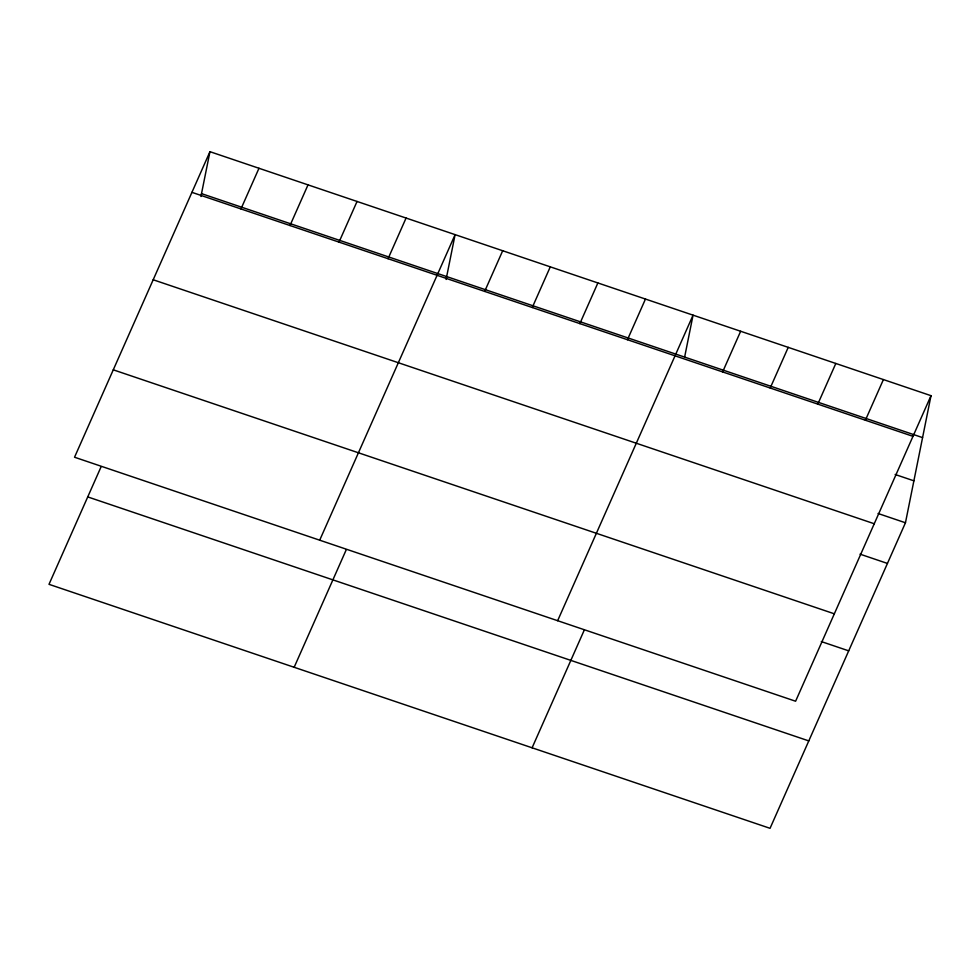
<?xml version="1.0" encoding="UTF-8"?>
<svg xmlns="http://www.w3.org/2000/svg" width="980" height="980" viewBox="0 0 980 980"><rect width="100%" height="100%" fill="white"/><g stroke="black" fill="none" stroke-linecap="round" stroke-linejoin="round"><path stroke-width="1.47" d="M200.937 196.502L209.953 151.679L931 395.675L905.459 522.769L770.047 828.321L49 584.325L101.038 466.897M446.096 279.459L455.1 234.637L319.701 540.188M684.628 357.1L693.056 315.156L557.645 620.707M209.953 151.679L74.541 457.231L795.601 701.227L931 395.675M240.958 208.936L258.977 168.278M289.994 225.535L308.014 184.865M339.019 242.121L357.038 201.464M388.055 258.708L406.075 218.05M294.159 667.282L346.197 549.854M484.671 291.403L502.691 250.745M532.263 307.512L550.282 266.842M579.854 323.608L597.874 282.951M627.445 339.717L645.465 299.059M532.103 747.801L584.141 630.361M722.628 371.922L740.647 331.265M770.207 388.031L788.226 347.361M817.798 404.127L835.817 363.47M865.389 420.236L883.409 379.566M201.513 193.624L922.572 437.607M191.933 192.35L912.98 436.333M895.132 474.479L913.887 480.825M878.056 513.495L905.459 522.769M153.186 279.766L874.246 523.749M860.036 554.153L887.439 563.427M113.276 369.827L834.335 613.811M821.301 641.569L848.705 650.842M87.735 496.909L808.794 740.905"/></g></svg>
